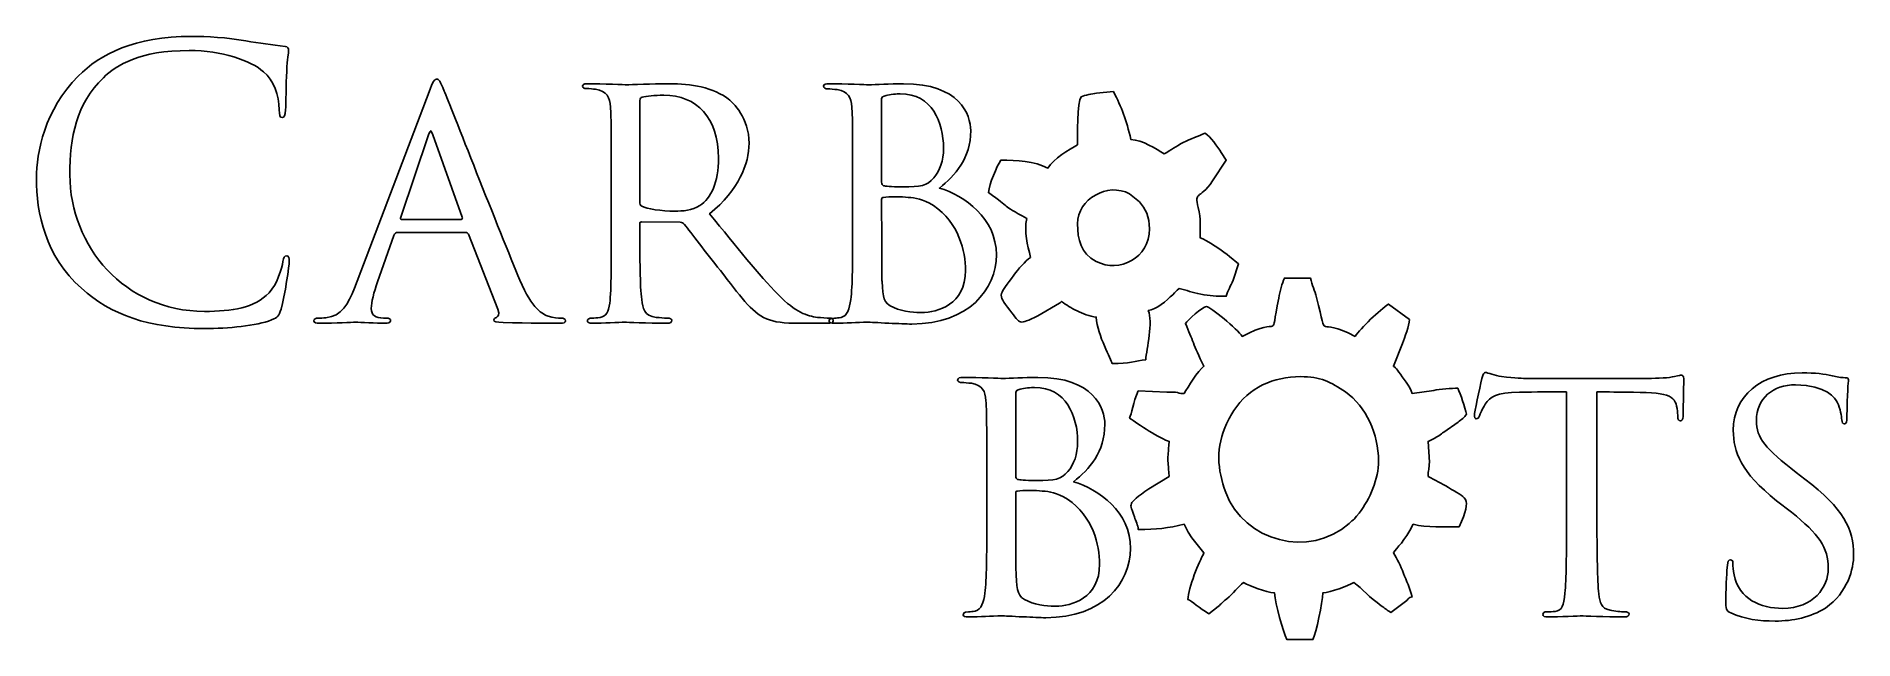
# Model space of a CAD drawing. Header units: centimetres. Extents: x -14.5 to 11.3, y -1.6 to 7.
import ezdxf

# ---------------------------------------------------------------- set-up
doc = ezdxf.new("R2010")
doc.units = ezdxf.units.CM
doc.header["$MEASUREMENT"] = 0
doc.layers.add('Camada 1', color=7, linetype='Continuous')

msp = doc.modelspace()

# ---------------------------------------------------------------- linework, layer by layer
at = {"layer": 'Camada 1', "color": 250}
for points, knots in [([(-12.14151, 2.80808), (-11.80284, 2.80808), (-11.40067, 2.84512), (-11.18901, 2.92979), (-11.18901, 2.92979), (-11.09376, 2.97212), (-11.08317, 2.98271), (-11.05142, 3.08325), (-11.05142, 3.08325), (-10.99851, 3.26316), (-10.93501, 3.72354), (-10.93501, 3.76058), (-10.93501, 3.76058), (-10.93501, 3.80291), (-10.94559, 3.83996), (-10.97205, 3.83996), (-10.97205, 3.83996), (-11.0038, 3.83996), (-11.01438, 3.81879), (-11.02496, 3.76058), (-11.02496, 3.76058), (-11.04084, 3.66533), (-11.10963, 3.4325), (-11.22076, 3.31608), (-11.22076, 3.31608), (-11.43242, 3.09912), (-11.74463, 3.0515), (-12.14151, 3.0515), (-12.14151, 3.0515), (-13.27392, 3.0515), (-14.05179, 3.97754), (-14.05179, 4.98825), (-14.05179, 4.98825), (-14.05179, 5.52799), (-13.96184, 5.99895), (-13.57554, 6.36937), (-13.57554, 6.36937), (-13.39034, 6.54929), (-13.06225, 6.75566), (-12.35846, 6.75566), (-12.35846, 6.75566), (-11.8928, 6.75566), (-11.48534, 6.61279), (-11.30013, 6.45404), (-11.30013, 6.45404), (-11.16255, 6.33762), (-11.07788, 6.12066), (-11.07788, 5.91429), (-11.07788, 5.91429), (-11.07788, 5.8402), (-11.07259, 5.80316), (-11.03555, 5.80316), (-11.03555, 5.80316), (-11.0038, 5.80316), (-10.99321, 5.83491), (-10.98792, 5.91429), (-10.98792, 5.91429), (-10.98263, 5.99366), (-10.98263, 6.2847), (-10.97205, 6.45933), (-10.97205, 6.45933), (-10.96146, 6.64983), (-10.94559, 6.71333), (-10.94559, 6.75566), (-10.94559, 6.75566), (-10.94559, 6.78741), (-10.95617, 6.80858), (-10.99321, 6.81387), (-10.99321, 6.81387), (-11.18901, 6.84033), (-11.35305, 6.8562), (-11.55413, 6.89324), (-11.55413, 6.89324), (-11.81342, 6.94087), (-12.10976, 6.95674), (-12.32142, 6.95674), (-12.32142, 6.95674), (-13.13634, 6.95674), (-13.61788, 6.70804), (-13.93538, 6.39054), (-13.93538, 6.39054), (-14.40634, 5.91958), (-14.52804, 5.30045), (-14.52804, 4.94591), (-14.52804, 4.94591), (-14.52804, 4.4432), (-14.40104, 3.83996), (-13.88775, 3.37958), (-13.88775, 3.37958), (-13.46971, 3.00387), (-12.93525, 2.80808), (-12.14151, 2.80808)], [0, 0, 0, 0, 0.04166667, 0.04166667, 0.04166667, 0.04166667, 0.08333333, 0.08333333, 0.08333333, 0.08333333, 0.125, 0.125, 0.125, 0.125, 0.16666667, 0.16666667, 0.16666667, 0.16666667, 0.20833333, 0.20833333, 0.20833333, 0.20833333, 0.25, 0.25, 0.25, 0.25, 0.29166667, 0.29166667, 0.29166667, 0.29166667, 0.33333333, 0.33333333, 0.33333333, 0.33333333, 0.375, 0.375, 0.375, 0.375, 0.41666667, 0.41666667, 0.41666667, 0.41666667, 0.45833333, 0.45833333, 0.45833333, 0.45833333, 0.5, 0.5, 0.5, 0.5, 0.54166667, 0.54166667, 0.54166667, 0.54166667, 0.58333333, 0.58333333, 0.58333333, 0.58333333, 0.625, 0.625, 0.625, 0.625, 0.66666667, 0.66666667, 0.66666667, 0.66666667, 0.70833333, 0.70833333, 0.70833333, 0.70833333, 0.75, 0.75, 0.75, 0.75, 0.79166667, 0.79166667, 0.79166667, 0.79166667, 0.83333333, 0.83333333, 0.83333333, 0.83333333, 0.875, 0.875, 0.875, 0.875, 0.91666667, 0.91666667, 0.91666667, 0.91666667, 1, 1, 1, 1]), ([(-8.43205, 4.17333), (-8.41088, 4.17333), (-8.4003, 4.16275), (-8.38971, 4.14687), (-8.38971, 4.14687), (-8.38971, 4.14687), (-7.97167, 3.08325), (-7.97167, 3.08325), (-7.97167, 3.08325), (-7.93992, 3.00387), (-7.97167, 2.97741), (-7.99284, 2.96683), (-7.99284, 2.96683), (-8.01401, 2.96154), (-8.02988, 2.94566), (-8.02988, 2.92979), (-8.02988, 2.92979), (-8.02988, 2.90333), (-7.99813, 2.89804), (-7.89759, 2.89275), (-7.89759, 2.89275), (-7.54305, 2.88217), (-7.14617, 2.88217), (-7.09326, 2.88217), (-7.09326, 2.88217), (-7.03505, 2.88217), (-7.01388, 2.89275), (-7.01388, 2.91921), (-7.01388, 2.91921), (-7.01388, 2.94566), (-7.04034, 2.95625), (-7.07738, 2.95625), (-7.07738, 2.95625), (-7.11442, 2.95625), (-7.18851, 2.95625), (-7.2573, 2.98271), (-7.2573, 2.98271), (-7.33138, 3.00916), (-7.48484, 3.07796), (-7.65947, 3.496), (-7.65947, 3.496), (-7.93992, 4.15746), (-8.65959, 6.00424), (-8.73367, 6.17887), (-8.73367, 6.17887), (-8.79188, 6.32704), (-8.81305, 6.3482), (-8.83951, 6.3482), (-8.83951, 6.3482), (-8.87655, 6.3482), (-8.89242, 6.32174), (-8.95063, 6.16829), (-8.95063, 6.16829), (-8.95063, 6.16829), (-10.00896, 3.37958), (-10.00896, 3.37958), (-10.00896, 3.37958), (-10.09892, 3.15733), (-10.18888, 2.98271), (-10.41642, 2.96154), (-10.41642, 2.96154), (-10.44817, 2.95625), (-10.49579, 2.95625), (-10.52225, 2.95625), (-10.52225, 2.95625), (-10.56459, 2.95625), (-10.58575, 2.94037), (-10.58575, 2.91921), (-10.58575, 2.91921), (-10.58575, 2.89275), (-10.55929, 2.88217), (-10.50109, 2.88217), (-10.50109, 2.88217), (-10.27884, 2.88217), (-10.046, 2.89804), (-9.99309, 2.89804), (-9.99309, 2.89804), (-9.93488, 2.89804), (-9.69146, 2.88217), (-9.57505, 2.88217), (-9.57505, 2.88217), (-9.538, 2.88217), (-9.49567, 2.89275), (-9.49567, 2.91921), (-9.49567, 2.91921), (-9.49567, 2.94037), (-9.51155, 2.95625), (-9.55917, 2.95625), (-9.55917, 2.95625), (-9.57505, 2.95625), (-9.58034, 2.95625), (-9.59621, 2.95625), (-9.59621, 2.95625), (-9.71263, 2.95625), (-9.77084, 2.99858), (-9.77084, 3.09383), (-9.77084, 3.09383), (-9.77084, 3.1785), (-9.7338, 3.32137), (-9.68088, 3.46954), (-9.68088, 3.46954), (-9.68088, 3.46954), (-9.44805, 4.131), (-9.44805, 4.131), (-9.44805, 4.131), (-9.43746, 4.15746), (-9.42159, 4.17333), (-9.39513, 4.17333), (-9.39513, 4.17333), (-9.39513, 4.17333), (-8.43205, 4.17333), (-8.43205, 4.17333)], [0, 0, 0, 0, 0.03448276, 0.03448276, 0.03448276, 0.03448276, 0.06896552, 0.06896552, 0.06896552, 0.06896552, 0.10344828, 0.10344828, 0.10344828, 0.10344828, 0.13793103, 0.13793103, 0.13793103, 0.13793103, 0.17241379, 0.17241379, 0.17241379, 0.17241379, 0.20689655, 0.20689655, 0.20689655, 0.20689655, 0.24137931, 0.24137931, 0.24137931, 0.24137931, 0.27586207, 0.27586207, 0.27586207, 0.27586207, 0.31034483, 0.31034483, 0.31034483, 0.31034483, 0.34482759, 0.34482759, 0.34482759, 0.34482759, 0.37931034, 0.37931034, 0.37931034, 0.37931034, 0.4137931, 0.4137931, 0.4137931, 0.4137931, 0.44827586, 0.44827586, 0.44827586, 0.44827586, 0.48275862, 0.48275862, 0.48275862, 0.48275862, 0.51724138, 0.51724138, 0.51724138, 0.51724138, 0.55172414, 0.55172414, 0.55172414, 0.55172414, 0.5862069, 0.5862069, 0.5862069, 0.5862069, 0.62068966, 0.62068966, 0.62068966, 0.62068966, 0.65517241, 0.65517241, 0.65517241, 0.65517241, 0.68965517, 0.68965517, 0.68965517, 0.68965517, 0.72413793, 0.72413793, 0.72413793, 0.72413793, 0.75862069, 0.75862069, 0.75862069, 0.75862069, 0.79310345, 0.79310345, 0.79310345, 0.79310345, 0.82758621, 0.82758621, 0.82758621, 0.82758621, 0.86206897, 0.86206897, 0.86206897, 0.86206897, 0.89655172, 0.89655172, 0.89655172, 0.89655172, 0.93103448, 0.93103448, 0.93103448, 0.93103448, 1, 1, 1, 1]), ([(-6.36301, 4.18921), (-6.36301, 3.79233), (-6.35772, 3.35841), (-6.38418, 3.16791), (-6.38418, 3.16791), (-6.40005, 3.04091), (-6.4318, 2.98271), (-6.52176, 2.96683), (-6.52176, 2.96683), (-6.56409, 2.95625), (-6.60114, 2.95625), (-6.63818, 2.95625), (-6.63818, 2.95625), (-6.66993, 2.95625), (-6.70168, 2.94037), (-6.70168, 2.9245), (-6.70168, 2.9245), (-6.70168, 2.89275), (-6.68051, 2.88217), (-6.62759, 2.88217), (-6.62759, 2.88217), (-6.48472, 2.88217), (-6.25189, 2.89804), (-6.16722, 2.89804), (-6.16722, 2.89804), (-6.14605, 2.89804), (-5.84972, 2.88217), (-5.57455, 2.88217), (-5.57455, 2.88217), (-5.52164, 2.88217), (-5.50047, 2.89804), (-5.50047, 2.9245), (-5.50047, 2.9245), (-5.50047, 2.94037), (-5.52164, 2.95625), (-5.56926, 2.95625), (-5.56926, 2.95625), (-5.6116, 2.95625), (-5.6698, 2.96154), (-5.72272, 2.96683), (-5.72272, 2.96683), (-5.89734, 2.988), (-5.91322, 3.09383), (-5.92909, 3.22083), (-5.92909, 3.22083), (-5.95555, 3.41133), (-5.95555, 3.79762), (-5.95555, 4.22095), (-5.95555, 4.22095), (-5.95555, 4.22095), (-5.95555, 4.29504), (-5.95555, 4.29504), (-5.95555, 4.29504), (-5.95555, 4.3162), (-5.95026, 4.3215), (-5.92909, 4.3215), (-5.92909, 4.3215), (-5.92909, 4.3215), (-5.38405, 4.3162), (-5.38405, 4.3162), (-5.38405, 4.3162), (-5.3523, 4.3162), (-5.34172, 4.30562), (-5.32055, 4.28445), (-5.32055, 4.28445), (-5.2306, 4.17333), (-5.01893, 3.88758), (-4.81255, 3.63358), (-4.81255, 3.63358), (-4.53739, 3.27904), (-4.37864, 3.04091), (-4.15639, 2.94566), (-4.15639, 2.94566), (-4.03997, 2.89804), (-3.92356, 2.88217), (-3.67485, 2.88217), (-3.67485, 2.88217), (-3.67485, 2.88217), (-3.30443, 2.88217), (-3.30443, 2.88217), (-3.30443, 2.88217), (-3.23035, 2.88217), (-3.20918, 2.89275), (-3.20918, 2.91921), (-3.20918, 2.91921), (-3.20918, 2.94037), (-3.22506, 2.95625), (-3.26739, 2.95625), (-3.26739, 2.95625), (-3.28326, 2.95625), (-3.39439, 2.96154), (-3.43143, 2.96683), (-3.43143, 2.96683), (-3.5796, 2.988), (-3.73835, 3.03033), (-3.99235, 3.28962), (-3.99235, 3.28962), (-4.26222, 3.57008), (-4.57972, 3.96166), (-4.96601, 4.43791), (-4.96601, 4.43791), (-4.54797, 4.77658), (-4.4051, 5.147), (-4.4051, 5.43804), (-4.4051, 5.43804), (-4.4051, 5.79787), (-4.62205, 6.00954), (-4.7226, 6.08362), (-4.7226, 6.08362), (-4.9713, 6.25824), (-5.2941, 6.2847), (-5.59043, 6.2847), (-5.59043, 6.2847), (-5.7386, 6.2847), (-6.09843, 6.26883), (-6.14605, 6.26883), (-6.14605, 6.26883), (-6.15664, 6.26883), (-6.47943, 6.2847), (-6.70697, 6.2847), (-6.70697, 6.2847), (-6.75459, 6.2847), (-6.77047, 6.26883), (-6.77047, 6.24766), (-6.77047, 6.24766), (-6.77047, 6.22649), (-6.7493, 6.21591), (-6.71226, 6.21591), (-6.71226, 6.21591), (-6.66993, 6.21591), (-6.61701, 6.21062), (-6.58526, 6.20533), (-6.58526, 6.20533), (-6.42122, 6.17358), (-6.38418, 6.0942), (-6.37359, 5.95133), (-6.37359, 5.95133), (-6.36301, 5.80845), (-6.36301, 5.68145), (-6.36301, 4.98295), (-6.36301, 4.98295), (-6.36301, 4.98295), (-6.36301, 4.18921), (-6.36301, 4.18921)], [0, 0, 0, 0, 0.02702703, 0.02702703, 0.02702703, 0.02702703, 0.05405405, 0.05405405, 0.05405405, 0.05405405, 0.08108108, 0.08108108, 0.08108108, 0.08108108, 0.10810811, 0.10810811, 0.10810811, 0.10810811, 0.13513514, 0.13513514, 0.13513514, 0.13513514, 0.16216216, 0.16216216, 0.16216216, 0.16216216, 0.18918919, 0.18918919, 0.18918919, 0.18918919, 0.21621622, 0.21621622, 0.21621622, 0.21621622, 0.24324324, 0.24324324, 0.24324324, 0.24324324, 0.27027027, 0.27027027, 0.27027027, 0.27027027, 0.2972973, 0.2972973, 0.2972973, 0.2972973, 0.32432432, 0.32432432, 0.32432432, 0.32432432, 0.35135135, 0.35135135, 0.35135135, 0.35135135, 0.37837838, 0.37837838, 0.37837838, 0.37837838, 0.40540541, 0.40540541, 0.40540541, 0.40540541, 0.43243243, 0.43243243, 0.43243243, 0.43243243, 0.45945946, 0.45945946, 0.45945946, 0.45945946, 0.48648649, 0.48648649, 0.48648649, 0.48648649, 0.51351351, 0.51351351, 0.51351351, 0.51351351, 0.54054054, 0.54054054, 0.54054054, 0.54054054, 0.56756757, 0.56756757, 0.56756757, 0.56756757, 0.59459459, 0.59459459, 0.59459459, 0.59459459, 0.62162162, 0.62162162, 0.62162162, 0.62162162, 0.64864865, 0.64864865, 0.64864865, 0.64864865, 0.67567568, 0.67567568, 0.67567568, 0.67567568, 0.7027027, 0.7027027, 0.7027027, 0.7027027, 0.72972973, 0.72972973, 0.72972973, 0.72972973, 0.75675676, 0.75675676, 0.75675676, 0.75675676, 0.78378378, 0.78378378, 0.78378378, 0.78378378, 0.81081081, 0.81081081, 0.81081081, 0.81081081, 0.83783784, 0.83783784, 0.83783784, 0.83783784, 0.86486486, 0.86486486, 0.86486486, 0.86486486, 0.89189189, 0.89189189, 0.89189189, 0.89189189, 0.91891892, 0.91891892, 0.91891892, 0.91891892, 0.94594595, 0.94594595, 0.94594595, 0.94594595, 1, 1, 1, 1]), ([(-2.93401, 4.18921), (-2.93401, 3.77646), (-2.93401, 3.41662), (-2.96047, 3.22083), (-2.96047, 3.22083), (-2.97635, 3.09383), (-3.0081, 2.98271), (-3.09805, 2.96683), (-3.09805, 2.96683), (-3.14039, 2.95625), (-3.15626, 2.95625), (-3.1933, 2.95625), (-3.1933, 2.95625), (-3.2621, 2.95625), (-3.26739, 2.92979), (-3.26739, 2.91391), (-3.26739, 2.91391), (-3.26739, 2.89275), (-3.24093, 2.88217), (-3.1933, 2.88217), (-3.1933, 2.88217), (-3.01868, 2.88217), (-2.8811, 2.89804), (-2.71705, 2.89804), (-2.71705, 2.89804), (-2.69589, 2.89804), (-2.56889, 2.89275), (-2.42072, 2.88217), (-2.42072, 2.88217), (-2.28314, 2.88217), (-2.17731, 2.87158), (-2.09264, 2.87158), (-2.09264, 2.87158), (-1.28831, 2.87158), (-0.89143, 3.36371), (-0.89143, 3.85583), (-0.89143, 3.85583), (-0.89143, 4.37441), (-1.34651, 4.6972), (-1.70106, 4.80304), (-1.70106, 4.80304), (-1.47881, 4.97766), (-1.25656, 5.22637), (-1.25656, 5.61795), (-1.25656, 5.61795), (-1.25656, 5.84549), (-1.41531, 6.2847), (-2.20906, 6.2847), (-2.20906, 6.2847), (-2.41543, 6.2847), (-2.59005, 6.26883), (-2.71705, 6.26883), (-2.71705, 6.26883), (-2.72764, 6.26883), (-3.04514, 6.2847), (-3.26739, 6.2847), (-3.26739, 6.2847), (-3.31501, 6.2847), (-3.34676, 6.27412), (-3.34676, 6.24766), (-3.34676, 6.24766), (-3.34676, 6.22649), (-3.3256, 6.21062), (-3.27797, 6.21062), (-3.27797, 6.21062), (-3.26739, 6.21062), (-3.1933, 6.20533), (-3.15097, 6.20004), (-3.15097, 6.20004), (-2.99222, 6.16829), (-2.95518, 6.0942), (-2.9446, 5.95133), (-2.9446, 5.95133), (-2.93401, 5.80845), (-2.93401, 5.67616), (-2.93401, 4.98295), (-2.93401, 4.98295), (-2.93401, 4.98295), (-2.93401, 4.18921), (-2.93401, 4.18921)], [0, 0, 0, 0, 0.04761905, 0.04761905, 0.04761905, 0.04761905, 0.0952381, 0.0952381, 0.0952381, 0.0952381, 0.14285714, 0.14285714, 0.14285714, 0.14285714, 0.19047619, 0.19047619, 0.19047619, 0.19047619, 0.23809524, 0.23809524, 0.23809524, 0.23809524, 0.28571429, 0.28571429, 0.28571429, 0.28571429, 0.33333333, 0.33333333, 0.33333333, 0.33333333, 0.38095238, 0.38095238, 0.38095238, 0.38095238, 0.42857143, 0.42857143, 0.42857143, 0.42857143, 0.47619048, 0.47619048, 0.47619048, 0.47619048, 0.52380952, 0.52380952, 0.52380952, 0.52380952, 0.57142857, 0.57142857, 0.57142857, 0.57142857, 0.61904762, 0.61904762, 0.61904762, 0.61904762, 0.66666667, 0.66666667, 0.66666667, 0.66666667, 0.71428571, 0.71428571, 0.71428571, 0.71428571, 0.76190476, 0.76190476, 0.76190476, 0.76190476, 0.80952381, 0.80952381, 0.80952381, 0.80952381, 0.85714286, 0.85714286, 0.85714286, 0.85714286, 0.9047619, 0.9047619, 0.9047619, 0.9047619, 1, 1, 1, 1]), ([(-5.95555, 6.04658), (-5.95555, 6.07304), (-5.93968, 6.08891), (-5.9238, 6.0942), (-5.9238, 6.0942), (-5.8603, 6.11008), (-5.74918, 6.12066), (-5.61689, 6.12066), (-5.61689, 6.12066), (-5.14593, 6.12066), (-4.83901, 5.80316), (-4.83901, 5.22637), (-4.83901, 5.22637), (-4.83901, 4.8877), (-4.94485, 4.65487), (-5.1036, 4.55433), (-5.1036, 4.55433), (-5.21472, 4.48025), (-5.34701, 4.47495), (-5.45814, 4.47495), (-5.45814, 4.47495), (-5.64864, 4.47495), (-5.8603, 4.5067), (-5.92909, 4.54375), (-5.92909, 4.54375), (-5.95026, 4.55433), (-5.95555, 4.58079), (-5.95555, 4.60725), (-5.95555, 4.60725), (-5.95555, 4.60725), (-5.95555, 6.04658), (-5.95555, 6.04658)], [0, 0, 0, 0, 0.11111111, 0.11111111, 0.11111111, 0.11111111, 0.22222222, 0.22222222, 0.22222222, 0.22222222, 0.33333333, 0.33333333, 0.33333333, 0.33333333, 0.44444444, 0.44444444, 0.44444444, 0.44444444, 0.55555556, 0.55555556, 0.55555556, 0.55555556, 0.66666667, 0.66666667, 0.66666667, 0.66666667, 0.77777778, 0.77777778, 0.77777778, 0.77777778, 1, 1, 1, 1]), ([(-2.52126, 6.06774), (-2.52126, 6.0942), (-2.50539, 6.10479), (-2.45776, 6.11537), (-2.45776, 6.11537), (-2.41014, 6.13124), (-2.29901, 6.14183), (-2.25668, 6.14183), (-2.25668, 6.14183), (-1.80689, 6.14183), (-1.64285, 5.73437), (-1.64285, 5.36925), (-1.64285, 5.36925), (-1.64285, 5.19462), (-1.69576, 5.04645), (-1.78043, 4.94591), (-1.78043, 4.94591), (-1.88097, 4.83479), (-1.96035, 4.81891), (-2.23022, 4.81891), (-2.23022, 4.81891), (-2.40485, 4.81891), (-2.46305, 4.8295), (-2.4948, 4.83479), (-2.4948, 4.83479), (-2.51068, 4.84537), (-2.52126, 4.85066), (-2.52126, 4.8877), (-2.52126, 4.8877), (-2.52126, 4.8877), (-2.52126, 6.06774), (-2.52126, 6.06774)], [0, 0, 0, 0, 0.11111111, 0.11111111, 0.11111111, 0.11111111, 0.22222222, 0.22222222, 0.22222222, 0.22222222, 0.33333333, 0.33333333, 0.33333333, 0.33333333, 0.44444444, 0.44444444, 0.44444444, 0.44444444, 0.55555556, 0.55555556, 0.55555556, 0.55555556, 0.66666667, 0.66666667, 0.66666667, 0.66666667, 0.77777778, 0.77777778, 0.77777778, 0.77777778, 1, 1, 1, 1]), ([(-9.34221, 4.35854), (-9.3528, 4.35854), (-9.36338, 4.36912), (-9.3528, 4.39029), (-9.3528, 4.39029), (-9.3528, 4.39029), (-8.95592, 5.55974), (-8.95592, 5.55974), (-8.95592, 5.55974), (-8.92946, 5.63383), (-8.92417, 5.63383), (-8.89771, 5.55974), (-8.89771, 5.55974), (-8.89771, 5.55974), (-8.47967, 4.39029), (-8.47967, 4.39029), (-8.47967, 4.39029), (-8.47438, 4.37441), (-8.47438, 4.35854), (-8.49555, 4.35854), (-8.49555, 4.35854), (-8.49555, 4.35854), (-9.34221, 4.35854), (-9.34221, 4.35854)], [0, 0, 0, 0, 0.14285714, 0.14285714, 0.14285714, 0.14285714, 0.28571429, 0.28571429, 0.28571429, 0.28571429, 0.42857143, 0.42857143, 0.42857143, 0.42857143, 0.57142857, 0.57142857, 0.57142857, 0.57142857, 0.71428571, 0.71428571, 0.71428571, 0.71428571, 1, 1, 1, 1]), ([(-2.52126, 4.639), (-2.52126, 4.66545), (-2.51068, 4.67075), (-2.4948, 4.67075), (-2.4948, 4.67075), (-2.42072, 4.68133), (-2.23551, 4.68133), (-2.14556, 4.67075), (-2.14556, 4.67075), (-2.03972, 4.66016), (-1.94447, 4.64958), (-1.78572, 4.55433), (-1.78572, 4.55433), (-1.42589, 4.31091), (-1.33064, 3.90346), (-1.33064, 3.63358), (-1.33064, 3.63358), (-1.33064, 3.14675), (-1.72751, 3.03562), (-1.95506, 3.03562), (-1.95506, 3.03562), (-2.00797, 3.03562), (-2.21964, 3.04091), (-2.34664, 3.10441), (-2.34664, 3.10441), (-2.50539, 3.17321), (-2.5001, 3.242), (-2.51597, 3.47483), (-2.51597, 3.47483), (-2.52126, 3.51716), (-2.52126, 4.09925), (-2.52126, 4.43262), (-2.52126, 4.43262), (-2.52126, 4.43262), (-2.52126, 4.639), (-2.52126, 4.639)], [0, 0, 0, 0, 0.1, 0.1, 0.1, 0.1, 0.2, 0.2, 0.2, 0.2, 0.3, 0.3, 0.3, 0.3, 0.4, 0.4, 0.4, 0.4, 0.5, 0.5, 0.5, 0.5, 0.6, 0.6, 0.6, 0.6, 0.7, 0.7, 0.7, 0.7, 0.8, 0.8, 0.8, 0.8, 1, 1, 1, 1]), ([(-1.02901, 0.01938), (-1.02901, -0.39337), (-1.02901, -0.75321), (-1.05547, -0.949), (-1.05547, -0.949), (-1.07135, -1.076), (-1.1031, -1.18712), (-1.19305, -1.203), (-1.19305, -1.203), (-1.23539, -1.21358), (-1.25126, -1.21358), (-1.2883, -1.21358), (-1.2883, -1.21358), (-1.3571, -1.21358), (-1.36239, -1.24004), (-1.36239, -1.25592), (-1.36239, -1.25592), (-1.36239, -1.27708), (-1.33593, -1.28766), (-1.2883, -1.28766), (-1.2883, -1.28766), (-1.11368, -1.28766), (-0.9761, -1.27179), (-0.81205, -1.27179), (-0.81205, -1.27179), (-0.79089, -1.27179), (-0.66389, -1.27708), (-0.51572, -1.28766), (-0.51572, -1.28766), (-0.37814, -1.28766), (-0.27231, -1.29825), (-0.18764, -1.29825), (-0.18764, -1.29825), (0.61669, -1.29825), (1.01357, -0.80612), (1.01357, -0.314), (1.01357, -0.314), (1.01357, 0.20458), (0.55849, 0.52737), (0.20394, 0.63321), (0.20394, 0.63321), (0.42619, 0.80783), (0.64844, 1.05654), (0.64844, 1.44812), (0.64844, 1.44812), (0.64844, 1.67566), (0.48969, 2.11487), (-0.30406, 2.11487), (-0.30406, 2.11487), (-0.51043, 2.11487), (-0.68505, 2.099), (-0.81205, 2.099), (-0.81205, 2.099), (-0.82264, 2.099), (-1.14014, 2.11487), (-1.36239, 2.11487), (-1.36239, 2.11487), (-1.41001, 2.11487), (-1.44176, 2.10429), (-1.44176, 2.07783), (-1.44176, 2.07783), (-1.44176, 2.05666), (-1.4206, 2.04079), (-1.37297, 2.04079), (-1.37297, 2.04079), (-1.36239, 2.04079), (-1.2883, 2.0355), (-1.24597, 2.03021), (-1.24597, 2.03021), (-1.08722, 1.99846), (-1.05018, 1.92437), (-1.0396, 1.7815), (-1.0396, 1.7815), (-1.02901, 1.63862), (-1.02901, 1.50633), (-1.02901, 0.81312), (-1.02901, 0.81312), (-1.02901, 0.81312), (-1.02901, 0.01938), (-1.02901, 0.01938)], [0, 0, 0, 0, 0.04761905, 0.04761905, 0.04761905, 0.04761905, 0.0952381, 0.0952381, 0.0952381, 0.0952381, 0.14285714, 0.14285714, 0.14285714, 0.14285714, 0.19047619, 0.19047619, 0.19047619, 0.19047619, 0.23809524, 0.23809524, 0.23809524, 0.23809524, 0.28571429, 0.28571429, 0.28571429, 0.28571429, 0.33333333, 0.33333333, 0.33333333, 0.33333333, 0.38095238, 0.38095238, 0.38095238, 0.38095238, 0.42857143, 0.42857143, 0.42857143, 0.42857143, 0.47619048, 0.47619048, 0.47619048, 0.47619048, 0.52380952, 0.52380952, 0.52380952, 0.52380952, 0.57142857, 0.57142857, 0.57142857, 0.57142857, 0.61904762, 0.61904762, 0.61904762, 0.61904762, 0.66666667, 0.66666667, 0.66666667, 0.66666667, 0.71428571, 0.71428571, 0.71428571, 0.71428571, 0.76190476, 0.76190476, 0.76190476, 0.76190476, 0.80952381, 0.80952381, 0.80952381, 0.80952381, 0.85714286, 0.85714286, 0.85714286, 0.85714286, 0.9047619, 0.9047619, 0.9047619, 0.9047619, 1, 1, 1, 1]), ([(7.63873, 1.9085), (7.79219, 1.9085), (7.95623, 1.90321), (8.15731, 1.90321), (8.15731, 1.90321), (8.69177, 1.89791), (8.76056, 1.845), (8.78173, 1.63333), (8.78173, 1.63333), (8.78702, 1.58041), (8.78702, 1.57512), (8.78702, 1.55925), (8.78702, 1.55925), (8.78702, 1.51691), (8.7976, 1.49575), (8.82406, 1.49575), (8.82406, 1.49575), (8.83994, 1.49575), (8.8611, 1.51162), (8.8611, 1.55925), (8.8611, 1.55925), (8.8611, 1.60158), (8.87169, 1.95083), (8.87169, 2.099), (8.87169, 2.099), (8.87169, 2.12016), (8.8611, 2.14662), (8.83994, 2.14662), (8.83994, 2.14662), (8.82406, 2.14662), (8.80819, 2.14133), (8.7394, 2.12546), (8.7394, 2.12546), (8.66531, 2.10958), (8.50656, 2.099), (8.3584, 2.099), (8.3584, 2.099), (8.3584, 2.099), (6.62273, 2.099), (6.62273, 2.099), (6.62273, 2.099), (6.61744, 2.099), (6.46927, 2.10429), (6.28407, 2.12546), (6.28407, 2.12546), (6.18882, 2.13604), (6.08827, 2.18366), (6.05123, 2.18366), (6.05123, 2.18366), (6.03536, 2.18366), (6.01948, 2.1625), (6.00361, 2.099), (6.00361, 2.099), (5.97186, 1.95612), (5.89248, 1.60687), (5.89777, 1.57512), (5.89777, 1.57512), (5.89777, 1.54866), (5.90307, 1.5275), (5.92423, 1.5275), (5.92423, 1.5275), (5.9454, 1.5275), (5.95598, 1.53279), (5.97186, 1.56983), (5.97186, 1.56983), (5.98244, 1.59629), (6.00361, 1.65979), (6.05123, 1.73387), (6.05123, 1.73387), (6.12532, 1.845), (6.1994, 1.89791), (6.53807, 1.90321), (6.53807, 1.90321), (6.74973, 1.9085), (7.03019, 1.9085), (7.20481, 1.9085), (7.20481, 1.9085), (7.20481, 1.9085), (7.20481, 0.01938), (7.20481, 0.01938), (7.20481, 0.01938), (7.20481, -0.3775), (7.20481, -0.7585), (7.18365, -0.949), (7.18365, -0.949), (7.16248, -1.12892), (7.14661, -1.19242), (7.04607, -1.20829), (7.04607, -1.20829), (7.00373, -1.21358), (6.97198, -1.21358), (6.92965, -1.21358), (6.92965, -1.21358), (6.88732, -1.21358), (6.87144, -1.23475), (6.87144, -1.25062), (6.87144, -1.25062), (6.87144, -1.27708), (6.89261, -1.28766), (6.95082, -1.28766), (6.95082, -1.28766), (7.0884, -1.28766), (7.40061, -1.27179), (7.42177, -1.27179), (7.42177, -1.27179), (7.44294, -1.27179), (7.75515, -1.28766), (8.02502, -1.28766), (8.02502, -1.28766), (8.07794, -1.28766), (8.09381, -1.27179), (8.09381, -1.24533), (8.09381, -1.24533), (8.09381, -1.22946), (8.07265, -1.21358), (8.03031, -1.21358), (8.03031, -1.21358), (7.98798, -1.21358), (7.88744, -1.20829), (7.82394, -1.19242), (7.82394, -1.19242), (7.69165, -1.16067), (7.68106, -1.08658), (7.66519, -0.95958), (7.66519, -0.95958), (7.64402, -0.76379), (7.63873, -0.38808), (7.63873, 0.01938), (7.63873, 0.01938), (7.63873, 0.01938), (7.63873, 1.9085), (7.63873, 1.9085)], [0, 0, 0, 0, 0.02941176, 0.02941176, 0.02941176, 0.02941176, 0.05882353, 0.05882353, 0.05882353, 0.05882353, 0.08823529, 0.08823529, 0.08823529, 0.08823529, 0.11764706, 0.11764706, 0.11764706, 0.11764706, 0.14705882, 0.14705882, 0.14705882, 0.14705882, 0.17647059, 0.17647059, 0.17647059, 0.17647059, 0.20588235, 0.20588235, 0.20588235, 0.20588235, 0.23529412, 0.23529412, 0.23529412, 0.23529412, 0.26470588, 0.26470588, 0.26470588, 0.26470588, 0.29411765, 0.29411765, 0.29411765, 0.29411765, 0.32352941, 0.32352941, 0.32352941, 0.32352941, 0.35294118, 0.35294118, 0.35294118, 0.35294118, 0.38235294, 0.38235294, 0.38235294, 0.38235294, 0.41176471, 0.41176471, 0.41176471, 0.41176471, 0.44117647, 0.44117647, 0.44117647, 0.44117647, 0.47058824, 0.47058824, 0.47058824, 0.47058824, 0.5, 0.5, 0.5, 0.5, 0.52941176, 0.52941176, 0.52941176, 0.52941176, 0.55882353, 0.55882353, 0.55882353, 0.55882353, 0.58823529, 0.58823529, 0.58823529, 0.58823529, 0.61764706, 0.61764706, 0.61764706, 0.61764706, 0.64705882, 0.64705882, 0.64705882, 0.64705882, 0.67647059, 0.67647059, 0.67647059, 0.67647059, 0.70588235, 0.70588235, 0.70588235, 0.70588235, 0.73529412, 0.73529412, 0.73529412, 0.73529412, 0.76470588, 0.76470588, 0.76470588, 0.76470588, 0.79411765, 0.79411765, 0.79411765, 0.79411765, 0.82352941, 0.82352941, 0.82352941, 0.82352941, 0.85294118, 0.85294118, 0.85294118, 0.85294118, 0.88235294, 0.88235294, 0.88235294, 0.88235294, 0.91176471, 0.91176471, 0.91176471, 0.91176471, 0.94117647, 0.94117647, 0.94117647, 0.94117647, 1, 1, 1, 1]), ([(10.16815, -1.34587), (10.42215, -1.34587), (10.67615, -1.29296), (10.88253, -1.16067), (10.88253, -1.16067), (11.20532, -0.93842), (11.28469, -0.59975), (11.28469, -0.40925), (11.28469, -0.40925), (11.28469, -0.03354), (11.14182, 0.24692), (10.59148, 0.67025), (10.59148, 0.67025), (10.59148, 0.67025), (10.46978, 0.7655), (10.46978, 0.7655), (10.46978, 0.7655), (10.03057, 1.09887), (9.90357, 1.25233), (9.90357, 1.50104), (9.90357, 1.50104), (9.90357, 1.81854), (10.14169, 2.00904), (10.45919, 2.00904), (10.45919, 2.00904), (10.90369, 2.00904), (11.0254, 1.80796), (11.05186, 1.76033), (11.05186, 1.76033), (11.09948, 1.67037), (11.11007, 1.55925), (11.11536, 1.51162), (11.11536, 1.51162), (11.12065, 1.47458), (11.12594, 1.45341), (11.1524, 1.45341), (11.1524, 1.45341), (11.17886, 1.45341), (11.18944, 1.48516), (11.18944, 1.56454), (11.18944, 1.56454), (11.18944, 1.87146), (11.21061, 2.05666), (11.21061, 2.07783), (11.21061, 2.07783), (11.21061, 2.099), (11.20003, 2.10958), (11.16298, 2.10958), (11.16298, 2.10958), (11.12594, 2.10958), (11.08361, 2.11487), (10.98307, 2.13604), (10.98307, 2.13604), (10.86665, 2.1625), (10.73965, 2.17837), (10.55444, 2.17837), (10.55444, 2.17837), (9.96178, 2.17837), (9.57549, 1.85029), (9.57549, 1.36346), (9.57549, 1.36346), (9.57549, 1.05125), (9.68132, 0.77079), (10.18932, 0.36333), (10.18932, 0.36333), (10.18932, 0.36333), (10.40098, 0.19929), (10.40098, 0.19929), (10.40098, 0.19929), (10.78728, -0.11292), (10.92486, -0.29812), (10.92486, -0.59975), (10.92486, -0.59975), (10.92486, -0.86433), (10.71319, -1.16596), (10.27399, -1.16596), (10.27399, -1.16596), (9.96707, -1.16596), (9.65486, -1.03367), (9.58607, -0.68971), (9.58607, -0.68971), (9.57019, -0.62621), (9.57019, -0.56271), (9.57019, -0.53096), (9.57019, -0.53096), (9.57019, -0.49392), (9.55961, -0.47804), (9.53315, -0.47804), (9.53315, -0.47804), (9.50669, -0.47804), (9.49611, -0.5045), (9.49082, -0.55212), (9.49082, -0.55212), (9.48553, -0.62621), (9.46965, -0.80612), (9.46965, -1.04954), (9.46965, -1.04954), (9.46965, -1.17654), (9.46965, -1.19771), (9.53844, -1.22946), (9.53844, -1.22946), (9.73953, -1.31941), (9.9459, -1.34587), (10.16815, -1.34587)], [0, 0, 0, 0, 0.03703704, 0.03703704, 0.03703704, 0.03703704, 0.07407407, 0.07407407, 0.07407407, 0.07407407, 0.11111111, 0.11111111, 0.11111111, 0.11111111, 0.14814815, 0.14814815, 0.14814815, 0.14814815, 0.18518519, 0.18518519, 0.18518519, 0.18518519, 0.22222222, 0.22222222, 0.22222222, 0.22222222, 0.25925926, 0.25925926, 0.25925926, 0.25925926, 0.2962963, 0.2962963, 0.2962963, 0.2962963, 0.33333333, 0.33333333, 0.33333333, 0.33333333, 0.37037037, 0.37037037, 0.37037037, 0.37037037, 0.40740741, 0.40740741, 0.40740741, 0.40740741, 0.44444444, 0.44444444, 0.44444444, 0.44444444, 0.48148148, 0.48148148, 0.48148148, 0.48148148, 0.51851852, 0.51851852, 0.51851852, 0.51851852, 0.55555556, 0.55555556, 0.55555556, 0.55555556, 0.59259259, 0.59259259, 0.59259259, 0.59259259, 0.62962963, 0.62962963, 0.62962963, 0.62962963, 0.66666667, 0.66666667, 0.66666667, 0.66666667, 0.7037037, 0.7037037, 0.7037037, 0.7037037, 0.74074074, 0.74074074, 0.74074074, 0.74074074, 0.77777778, 0.77777778, 0.77777778, 0.77777778, 0.81481481, 0.81481481, 0.81481481, 0.81481481, 0.85185185, 0.85185185, 0.85185185, 0.85185185, 0.88888889, 0.88888889, 0.88888889, 0.88888889, 0.92592593, 0.92592593, 0.92592593, 0.92592593, 1, 1, 1, 1]), ([(-0.61626, 1.89791), (-0.61626, 1.92437), (-0.60039, 1.93496), (-0.55276, 1.94554), (-0.55276, 1.94554), (-0.50514, 1.96141), (-0.39401, 1.972), (-0.35168, 1.972), (-0.35168, 1.972), (0.09811, 1.972), (0.26215, 1.56454), (0.26215, 1.19942), (0.26215, 1.19942), (0.26215, 1.02479), (0.20924, 0.87662), (0.12457, 0.77608), (0.12457, 0.77608), (0.02403, 0.66496), (-0.05535, 0.64908), (-0.32522, 0.64908), (-0.32522, 0.64908), (-0.49985, 0.64908), (-0.55805, 0.65967), (-0.5898, 0.66496), (-0.5898, 0.66496), (-0.60568, 0.67554), (-0.61626, 0.68083), (-0.61626, 0.71787), (-0.61626, 0.71787), (-0.61626, 0.71787), (-0.61626, 1.89791), (-0.61626, 1.89791)], [0, 0, 0, 0, 0.11111111, 0.11111111, 0.11111111, 0.11111111, 0.22222222, 0.22222222, 0.22222222, 0.22222222, 0.33333333, 0.33333333, 0.33333333, 0.33333333, 0.44444444, 0.44444444, 0.44444444, 0.44444444, 0.55555556, 0.55555556, 0.55555556, 0.55555556, 0.66666667, 0.66666667, 0.66666667, 0.66666667, 0.77777778, 0.77777778, 0.77777778, 0.77777778, 1, 1, 1, 1]), ([(-0.61626, 0.46917), (-0.61626, 0.49562), (-0.60568, 0.50092), (-0.5898, 0.50092), (-0.5898, 0.50092), (-0.51572, 0.5115), (-0.33051, 0.5115), (-0.24056, 0.50092), (-0.24056, 0.50092), (-0.13472, 0.49033), (-0.03947, 0.47975), (0.11928, 0.3845), (0.11928, 0.3845), (0.47911, 0.14108), (0.57436, -0.26637), (0.57436, -0.53625), (0.57436, -0.53625), (0.57436, -1.02308), (0.17749, -1.13421), (-0.05006, -1.13421), (-0.05006, -1.13421), (-0.10297, -1.13421), (-0.31464, -1.12892), (-0.44164, -1.06542), (-0.44164, -1.06542), (-0.60039, -0.99662), (-0.5951, -0.92783), (-0.61097, -0.695), (-0.61097, -0.695), (-0.61626, -0.65267), (-0.61626, -0.07058), (-0.61626, 0.26279), (-0.61626, 0.26279), (-0.61626, 0.26279), (-0.61626, 0.46917), (-0.61626, 0.46917)], [0, 0, 0, 0, 0.1, 0.1, 0.1, 0.1, 0.2, 0.2, 0.2, 0.2, 0.3, 0.3, 0.3, 0.3, 0.4, 0.4, 0.4, 0.4, 0.5, 0.5, 0.5, 0.5, 0.6, 0.6, 0.6, 0.6, 0.7, 0.7, 0.7, 0.7, 0.8, 0.8, 0.8, 0.8, 1, 1, 1, 1])]:
    msp.add_open_spline(points, degree=3, knots=knots, dxfattribs=at)
at = {"layer": 'Camada 1', "color": 242}
for points, knots in [([(0.77196, 6.17272), (0.77196, 6.17272), (0.7719, 6.17272), (0.7719, 6.17272), (0.7719, 6.17272), (0.7719, 6.17272), (0.52941, 6.15042), (0.52941, 6.15042), (0.52941, 6.15042), (0.47306, 6.14172), (0.36303, 6.12346), (0.31456, 6.09914), (0.31456, 6.09914), (0.25259, 6.03432), (0.26179, 5.51434), (0.26179, 5.4184), (0.26179, 5.4184), (0.13601, 5.34881), (-0.07475, 5.22104), (-0.16042, 5.08724), (-0.16042, 5.08724), (-0.3532, 5.18398), (-0.60111, 5.19763), (-0.82891, 5.19763), (-0.82891, 5.19763), (-0.88445, 5.1109), (-0.99466, 4.86545), (-1.00483, 4.73767), (-1.00483, 4.73767), (-0.66869, 4.50227), (-0.84949, 4.58554), (-0.45948, 4.36971), (-0.45948, 4.36971), (-0.50289, 4.17485), (-0.44706, 3.99892), (-0.40671, 3.81776), (-0.40671, 3.81776), (-0.47984, 3.76655), (-0.58644, 3.64816), (-0.64278, 3.5679), (-0.64278, 3.5679), (-0.84055, 3.28613), (-0.89516, 3.31053), (-0.70096, 3.06847), (-0.70096, 3.06847), (-0.5356, 2.86237), (-0.59038, 2.85423), (-0.30111, 2.9898), (-0.30111, 2.9898), (-0.30111, 2.9898), (0.00469, 3.16675), (0.00469, 3.16675), (0.00469, 3.16675), (0.05038, 3.20276), (0.00091, 3.16297), (0.03309, 3.19224), (0.03309, 3.19224), (0.10559, 3.14146), (0.16568, 3.09789), (0.25613, 3.05754), (0.25613, 3.05754), (0.3331, 3.02319), (0.43482, 2.97936), (0.52566, 2.97145), (0.52566, 2.97145), (0.54774, 2.694), (0.7381, 2.37279), (0.75436, 2.30911), (0.75436, 2.30911), (0.98846, 2.30911), (1.08486, 2.35173), (1.22934, 2.36431), (1.22934, 2.36431), (1.24153, 2.51763), (1.33685, 2.90579), (1.26452, 3.06345), (1.26452, 3.06345), (1.37092, 3.0727), (1.53146, 3.20729), (1.61237, 3.2884), (1.61237, 3.2884), (1.65075, 3.32685), (1.66086, 3.34579), (1.70432, 3.37622), (1.70432, 3.37622), (1.80826, 3.35088), (1.89174, 3.31901), (2.01324, 3.29453), (2.01324, 3.29453), (2.13236, 3.27053), (2.23894, 3.26582), (2.37281, 3.26582), (2.37281, 3.26582), (2.39201, 3.35205), (2.43852, 3.4096), (2.47132, 3.49396), (2.47132, 3.49396), (2.47132, 3.49396), (2.54872, 3.72578), (2.54872, 3.72578), (2.54872, 3.72578), (2.54872, 3.72578), (2.42103, 3.83141), (2.42103, 3.83141), (2.42103, 3.83141), (2.35598, 3.88984), (2.07937, 4.07522), (2.00338, 4.09374), (2.00338, 4.09374), (2.00338, 4.26884), (2.01347, 4.35126), (1.97569, 4.52474), (1.97569, 4.52474), (1.92154, 4.77344), (1.97734, 4.6148), (2.17945, 4.9031), (2.17945, 4.9031), (2.17945, 4.9031), (2.37281, 5.19763), (2.37281, 5.19763), (2.37281, 5.19763), (2.37281, 5.19763), (2.30272, 5.30831), (2.30272, 5.30831), (2.30272, 5.30831), (2.24589, 5.39292), (2.14947, 5.53097), (2.07374, 5.584), (2.07374, 5.584), (1.97395, 5.53391), (1.8676, 5.50415), (1.76298, 5.44906), (1.76298, 5.44906), (1.65709, 5.39329), (1.59195, 5.34425), (1.49321, 5.28962), (1.49321, 5.28962), (1.37609, 5.35443), (1.18495, 5.48811), (1.01823, 5.492), (1.01823, 5.492), (0.95624, 5.77031), (0.88476, 5.94975), (0.77196, 6.17272)], [0, 0, 0, 0, 0.02702703, 0.02702703, 0.02702703, 0.02702703, 0.05405405, 0.05405405, 0.05405405, 0.05405405, 0.08108108, 0.08108108, 0.08108108, 0.08108108, 0.10810811, 0.10810811, 0.10810811, 0.10810811, 0.13513514, 0.13513514, 0.13513514, 0.13513514, 0.16216216, 0.16216216, 0.16216216, 0.16216216, 0.18918919, 0.18918919, 0.18918919, 0.18918919, 0.21621622, 0.21621622, 0.21621622, 0.21621622, 0.24324324, 0.24324324, 0.24324324, 0.24324324, 0.27027027, 0.27027027, 0.27027027, 0.27027027, 0.2972973, 0.2972973, 0.2972973, 0.2972973, 0.32432432, 0.32432432, 0.32432432, 0.32432432, 0.35135135, 0.35135135, 0.35135135, 0.35135135, 0.37837838, 0.37837838, 0.37837838, 0.37837838, 0.40540541, 0.40540541, 0.40540541, 0.40540541, 0.43243243, 0.43243243, 0.43243243, 0.43243243, 0.45945946, 0.45945946, 0.45945946, 0.45945946, 0.48648649, 0.48648649, 0.48648649, 0.48648649, 0.51351351, 0.51351351, 0.51351351, 0.51351351, 0.54054054, 0.54054054, 0.54054054, 0.54054054, 0.56756757, 0.56756757, 0.56756757, 0.56756757, 0.59459459, 0.59459459, 0.59459459, 0.59459459, 0.62162162, 0.62162162, 0.62162162, 0.62162162, 0.64864865, 0.64864865, 0.64864865, 0.64864865, 0.67567568, 0.67567568, 0.67567568, 0.67567568, 0.7027027, 0.7027027, 0.7027027, 0.7027027, 0.72972973, 0.72972973, 0.72972973, 0.72972973, 0.75675676, 0.75675676, 0.75675676, 0.75675676, 0.78378378, 0.78378378, 0.78378378, 0.78378378, 0.81081081, 0.81081081, 0.81081081, 0.81081081, 0.83783784, 0.83783784, 0.83783784, 0.83783784, 0.86486486, 0.86486486, 0.86486486, 0.86486486, 0.89189189, 0.89189189, 0.89189189, 0.89189189, 0.91891892, 0.91891892, 0.91891892, 0.91891892, 0.94594595, 0.94594595, 0.94594595, 0.94594595, 1, 1, 1, 1]), ([(1.28211, 4.22253), (1.28211, 4.39736), (1.22661, 4.51097), (1.14042, 4.60789), (1.14042, 4.60789), (1.14042, 4.60789), (1.00058, 4.7192), (1.00058, 4.7192), (1.00058, 4.7192), (0.68869, 4.89222), (0.26179, 4.6455), (0.26179, 4.29613), (0.26179, 4.29613), (0.26179, 4.06794), (0.30334, 3.87966), (0.5252, 3.76208), (0.5252, 3.76208), (0.85534, 3.58713), (1.28211, 3.80971), (1.28211, 4.22253)], [0, 0, 0, 0, 0.16666667, 0.16666667, 0.16666667, 0.16666667, 0.33333333, 0.33333333, 0.33333333, 0.33333333, 0.5, 0.5, 0.5, 0.5, 0.66666667, 0.66666667, 0.66666667, 0.66666667, 1, 1, 1, 1])]:
    msp.add_open_spline(points, degree=3, knots=knots, dxfattribs=at)
at = {"layer": 'Camada 1', "color": 40}
for points, knots in [([(4.20236, 2.69549), (4.27882, 2.81489), (4.55737, 3.07141), (4.67734, 3.15543), (4.67734, 3.15543), (4.67734, 3.15543), (4.9764, 2.93465), (4.9764, 2.93465), (4.9764, 2.93465), (4.96931, 2.84553), (4.91016, 2.68254), (4.87792, 2.5961), (4.87792, 2.5961), (4.87792, 2.5961), (4.74771, 2.27233), (4.74771, 2.27233), (4.74771, 2.27233), (4.79826, 2.23693), (4.78806, 2.24001), (4.82521, 2.18779), (4.82521, 2.18779), (4.87673, 2.11538), (4.98983, 1.98362), (5.01159, 1.88596), (5.01159, 1.88596), (5.01159, 1.88596), (5.32097, 1.93035), (5.32097, 1.93035), (5.32097, 1.93035), (5.40277, 1.9452), (5.58093, 1.95956), (5.66248, 1.95956), (5.66248, 1.95956), (5.70146, 1.88251), (5.76438, 1.68696), (5.78563, 1.5916), (5.78563, 1.5916), (5.75375, 1.5418), (5.71306, 1.51528), (5.6655, 1.47806), (5.6655, 1.47806), (5.6655, 1.47806), (5.46523, 1.33819), (5.46523, 1.33819), (5.46523, 1.33819), (5.44101, 1.32246), (5.4167, 1.30205), (5.39168, 1.28606), (5.39168, 1.28606), (5.33975, 1.25288), (5.2901, 1.23279), (5.24028, 1.20523), (5.24028, 1.20523), (5.24028, 1.20523), (5.25787, 0.91086), (5.25787, 0.91086), (5.25787, 0.91086), (5.25787, 0.80871), (5.24028, 0.80176), (5.24028, 0.70847), (5.24028, 0.70847), (5.33904, 0.65382), (5.42993, 0.61368), (5.52894, 0.55042), (5.52894, 0.55042), (5.76621, 0.3988), (5.883, 0.43324), (5.68008, -0.00904), (5.68008, -0.00904), (5.47349, -0.00904), (5.21884, -0.01846), (5.02918, 0.02774), (5.02918, 0.02774), (4.90124, -0.22513), (4.80061, -0.29439), (4.74771, -0.37702), (4.74771, -0.37702), (4.804, -0.46493), (4.85063, -0.56144), (4.89086, -0.66885), (4.89086, -0.66885), (4.93063, -0.77503), (4.98358, -0.87681), (5.01159, -1.00255), (5.01159, -1.00255), (4.95134, -1.01938), (4.97831, -1.01126), (4.93671, -1.05303), (4.93671, -1.05303), (4.93671, -1.05303), (4.71252, -1.22333), (4.71252, -1.22333), (4.71252, -1.22333), (4.65308, -1.19044), (4.63191, -1.16709), (4.57524, -1.12774), (4.57524, -1.12774), (4.40554, -1.00991), (4.30922, -0.88733), (4.18477, -0.80016), (4.18477, -0.80016), (4.1016, -0.84619), (3.85861, -0.93747), (3.74497, -0.94736), (3.74497, -0.94736), (3.74202, -1.08603), (3.64795, -1.51443), (3.60424, -1.60969), (3.60424, -1.60969), (3.60424, -1.60969), (3.23481, -1.60969), (3.23481, -1.60969), (3.23481, -1.60969), (3.1795, -1.48914), (3.07168, -1.10805), (3.05889, -0.94736), (3.05889, -0.94736), (2.93724, -0.93677), (2.70798, -0.84936), (2.6191, -0.80016), (2.6191, -0.80016), (2.53494, -0.85911), (2.47476, -0.95455), (2.37987, -1.02834), (2.37987, -1.02834), (2.32845, -1.06831), (2.31373, -1.09401), (2.25678, -1.13877), (2.25678, -1.13877), (2.25678, -1.13877), (2.12652, -1.24173), (2.12652, -1.24173), (2.12652, -1.24173), (1.98887, -1.16556), (1.88829, -1.05634), (1.82746, -1.03934), (1.82746, -1.03934), (1.83109, -0.86905), (1.99272, -0.50238), (2.05615, -0.37702), (2.05615, -0.37702), (2.05615, -0.37702), (1.9026, -0.18805), (1.9026, -0.18805), (1.9026, -0.18805), (1.85533, -0.12341), (1.81021, -0.04248), (1.77469, 0.02774), (1.77469, 0.02774), (1.55471, -0.02585), (1.37327, -0.04585), (1.12378, -0.04585), (1.12378, -0.04585), (1.11882, 0.01657), (1.08836, 0.07362), (1.06873, 0.13575), (1.06873, 0.13575), (1.005, 0.33746), (0.94725, 0.29945), (1.27469, 0.53226), (1.27469, 0.53226), (1.27469, 0.53226), (1.56358, 0.70847), (1.56358, 0.70847), (1.56358, 0.70847), (1.5379, 1.03121), (1.5379, 0.8825), (1.56358, 1.20523), (1.56358, 1.20523), (1.43897, 1.2356), (1.1149, 1.45638), (1.00064, 1.5364), (1.00064, 1.5364), (1.02699, 1.59381), (1.04978, 1.76146), (1.12378, 1.92275), (1.12378, 1.92275), (1.12378, 1.92275), (1.52974, 1.90576), (1.52974, 1.90576), (1.52974, 1.90576), (1.56898, 1.90114), (1.61096, 1.90756), (1.6502, 1.90295), (1.6502, 1.90295), (1.70395, 1.89664), (1.69611, 1.88596), (1.77469, 1.88596), (1.77469, 1.88596), (1.83438, 1.9792), (1.96336, 2.20734), (2.05615, 2.27233), (2.05615, 2.27233), (1.89738, 2.58613), (1.90262, 2.63896), (1.79228, 2.87947), (1.79228, 2.87947), (1.82285, 2.92721), (2.03648, 3.11864), (2.09134, 3.11864), (2.09134, 3.11864), (2.14536, 3.11864), (2.53421, 2.80057), (2.6015, 2.69549), (2.6015, 2.69549), (3.18386, 3.01775), (2.98159, 2.58412), (3.11872, 3.24005), (3.11872, 3.24005), (3.1386, 3.33516), (3.1665, 3.4512), (3.19963, 3.52339), (3.19963, 3.52339), (3.19963, 3.52339), (3.56906, 3.52339), (3.56906, 3.52339), (3.56906, 3.52339), (3.59084, 3.4256), (3.63072, 3.35148), (3.65702, 3.24744), (3.65702, 3.24744), (3.82602, 2.57883), (3.63586, 3.00898), (4.20236, 2.69549)], [0, 0, 0, 0, 0.01754386, 0.01754386, 0.01754386, 0.01754386, 0.03508772, 0.03508772, 0.03508772, 0.03508772, 0.05263158, 0.05263158, 0.05263158, 0.05263158, 0.07017544, 0.07017544, 0.07017544, 0.07017544, 0.0877193, 0.0877193, 0.0877193, 0.0877193, 0.10526316, 0.10526316, 0.10526316, 0.10526316, 0.12280702, 0.12280702, 0.12280702, 0.12280702, 0.14035088, 0.14035088, 0.14035088, 0.14035088, 0.15789474, 0.15789474, 0.15789474, 0.15789474, 0.1754386, 0.1754386, 0.1754386, 0.1754386, 0.19298246, 0.19298246, 0.19298246, 0.19298246, 0.21052632, 0.21052632, 0.21052632, 0.21052632, 0.22807018, 0.22807018, 0.22807018, 0.22807018, 0.24561404, 0.24561404, 0.24561404, 0.24561404, 0.26315789, 0.26315789, 0.26315789, 0.26315789, 0.28070175, 0.28070175, 0.28070175, 0.28070175, 0.29824561, 0.29824561, 0.29824561, 0.29824561, 0.31578947, 0.31578947, 0.31578947, 0.31578947, 0.33333333, 0.33333333, 0.33333333, 0.33333333, 0.35087719, 0.35087719, 0.35087719, 0.35087719, 0.36842105, 0.36842105, 0.36842105, 0.36842105, 0.38596491, 0.38596491, 0.38596491, 0.38596491, 0.40350877, 0.40350877, 0.40350877, 0.40350877, 0.42105263, 0.42105263, 0.42105263, 0.42105263, 0.43859649, 0.43859649, 0.43859649, 0.43859649, 0.45614035, 0.45614035, 0.45614035, 0.45614035, 0.47368421, 0.47368421, 0.47368421, 0.47368421, 0.49122807, 0.49122807, 0.49122807, 0.49122807, 0.50877193, 0.50877193, 0.50877193, 0.50877193, 0.52631579, 0.52631579, 0.52631579, 0.52631579, 0.54385965, 0.54385965, 0.54385965, 0.54385965, 0.56140351, 0.56140351, 0.56140351, 0.56140351, 0.57894737, 0.57894737, 0.57894737, 0.57894737, 0.59649123, 0.59649123, 0.59649123, 0.59649123, 0.61403509, 0.61403509, 0.61403509, 0.61403509, 0.63157895, 0.63157895, 0.63157895, 0.63157895, 0.64912281, 0.64912281, 0.64912281, 0.64912281, 0.66666667, 0.66666667, 0.66666667, 0.66666667, 0.68421053, 0.68421053, 0.68421053, 0.68421053, 0.70175439, 0.70175439, 0.70175439, 0.70175439, 0.71929825, 0.71929825, 0.71929825, 0.71929825, 0.73684211, 0.73684211, 0.73684211, 0.73684211, 0.75438596, 0.75438596, 0.75438596, 0.75438596, 0.77192982, 0.77192982, 0.77192982, 0.77192982, 0.78947368, 0.78947368, 0.78947368, 0.78947368, 0.80701754, 0.80701754, 0.80701754, 0.80701754, 0.8245614, 0.8245614, 0.8245614, 0.8245614, 0.84210526, 0.84210526, 0.84210526, 0.84210526, 0.85964912, 0.85964912, 0.85964912, 0.85964912, 0.87719298, 0.87719298, 0.87719298, 0.87719298, 0.89473684, 0.89473684, 0.89473684, 0.89473684, 0.9122807, 0.9122807, 0.9122807, 0.9122807, 0.92982456, 0.92982456, 0.92982456, 0.92982456, 0.94736842, 0.94736842, 0.94736842, 0.94736842, 0.96491228, 0.96491228, 0.96491228, 0.96491228, 1, 1, 1, 1]), ([(4.53661, 0.92925), (4.53661, 1.30302), (4.36133, 1.7032), (4.06521, 1.90811), (4.06521, 1.90811), (3.86351, 2.04767), (3.70861, 2.12568), (3.42832, 2.12514), (3.42832, 2.12514), (3.04698, 2.12442), (2.68857, 1.96953), (2.48173, 1.64326), (2.48173, 1.64326), (2.43687, 1.57252), (2.41768, 1.53753), (2.37869, 1.45666), (2.37869, 1.45666), (2.22332, 1.13428), (2.24368, 0.80351), (2.36541, 0.47997), (2.36541, 0.47997), (2.6246, -0.20887), (3.55483, -0.46853), (4.11868, 0.04167), (4.11868, 0.04167), (4.2482, 0.15886), (4.14079, 0.03784), (4.26001, 0.18824), (4.26001, 0.18824), (4.41711, 0.38645), (4.53661, 0.674), (4.53661, 0.92925)], [0, 0, 0, 0, 0.11111111, 0.11111111, 0.11111111, 0.11111111, 0.22222222, 0.22222222, 0.22222222, 0.22222222, 0.33333333, 0.33333333, 0.33333333, 0.33333333, 0.44444444, 0.44444444, 0.44444444, 0.44444444, 0.55555556, 0.55555556, 0.55555556, 0.55555556, 0.66666667, 0.66666667, 0.66666667, 0.66666667, 0.77777778, 0.77777778, 0.77777778, 0.77777778, 1, 1, 1, 1])]:
    msp.add_open_spline(points, degree=3, knots=knots, dxfattribs=at)

doc.saveas('drawing.dxf')
